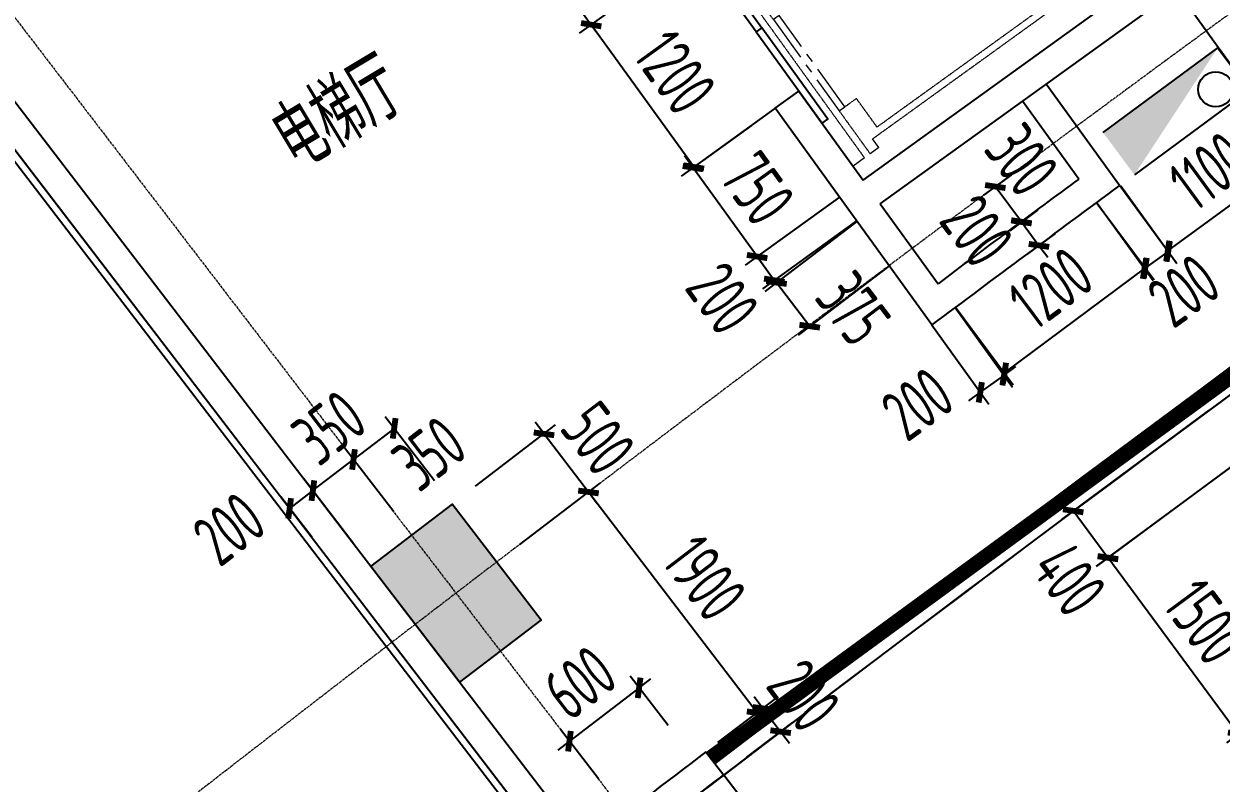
# Model space of a CAD drawing. Header units: millimetres. Extents: x 0 to 12095980, y -6694179 to 0.
# Drawn here: x 11588099 to 11596285, y -6450507 to -6445314 of the extents above; entities that cross this region are included whole.
import ezdxf

# ---------------------------------------------------------------- set-up
doc = ezdxf.new("R2010")
doc.units = ezdxf.units.MM
doc.header["$LTSCALE"] = 10
for name, pattern in [('A1-RG-AXIS$0$CENTER', [50.8, 31.75, -6.35, 6.35, -6.35]), ('A1-RI-F2$0$CENTER', [50.8, 31.75, -6.35, 6.35, -6.35]), ('A1-RI-F2$0$DASHDOT', [1, 0.5, -0.25, 0, -0.25]), ('A1-RI-F2$0$HIDDEN2', [0.1875, 0.125, -0.0625])]:
    doc.linetypes.add(name, pattern=pattern)
for name, color, linetype in [('A1-RD-2F$0$A-GLAZ', 140, 'Continuous'), ('A1-RD-2F$0$A-louban', 5, 'Continuous'), ('A1-RG-AXIS$0$A-COLU-HATH', 8, 'Continuous'), ('A1-RG-AXIS$0$A-COLUMN', 7, 'Continuous'), ('A1-RI-F2$0$0M-防火分区、防烟分区', 30, 'A1-RI-F2$0$DASHDOT'), ('A1-RI-F2$0$0P-FE-FH-P', 41, 'A1-RI-F2$0$YJdef_FE-FH_LINE_F'), ('A1-RI-F2$0$0P-FE-HY(消火栓)', 21, 'Continuous'), ('A1-RI-F2$0$A-DIMS-1：100', 1, 'Continuous'), ('A1-RI-F2$0$A-DOOR', 32, 'Continuous'), ('A1-RI-F2$0$A-FUZHUXIAN', 55, 'A1-RI-F2$0$HIDDEN2'), ('A1-RI-F2$0$A-STRS-HRAL', 3, 'Continuous'), ('A1-RI-F2$0$A-SYMB-NAME', 4, 'Continuous'), ('A1-RI-F2$0$A-TEXT1', 4, 'Continuous'), ('A1-RI-F2$0$A-WALL', 7, 'Continuous'), ('A1-RI-F2$0$外保温', 41, 'Continuous')]:
    doc.layers.add(name, color=color, linetype=linetype)
doc.layers.add('A1-RG-AXIS$0$A-GRID', color=1, linetype='A1-RG-AXIS$0$CENTER', lineweight=9)
doc.layers.add('A1-RI-F2$0$A-EVTR', color=3, linetype='A1-RI-F2$0$CENTER', lineweight=9)
doc.styles.add('A1-RI-F2$0$ECADI', font='gbeitc.shx', dxfattribs={"width": 0.7, "bigfont": 'gbcbig.shx'})
doc.styles.add('A1-RI-F2$0$hz1', font='hzs.shx', dxfattribs={"width": 0.75, "bigfont": 'hztxt.shx'})
doc.styles.add('A1-RI-F2$0$XD2008', font='xd-hzs.shx', dxfattribs={"width": 0.7, "bigfont": 'xd-hztxt.shx'})
doc.linetypes.add('A1-RI-F2$0$YJdef_FE-FH_LINE_F', pattern='A,4,-0.2,["F",A1-RI-F2$0$hz1,S=0.2,R=0,X=-0.1,Y=-0.1],-0.1', length=4.3)
doc.dimstyles.new('A1-RI-F2$0$XD100$0', dxfattribs={"dimscale": 100, "dimtxt": 3.5, "dimasz": 2, "dimexe": 1, "dimexo": 2, "dimgap": 1, "dimtad": 1, "dimdec": 0, "dimdsep": 46, "dimtxsty": 'A1-RI-F2$0$XD2008', "dimblk1": 'A1-RI-F2$0$_ArchTick', "dimblk2": 'A1-RI-F2$0$_ArchTick', "dimsah": 1, "dimcen": 2.5, "dimclrd": 1, "dimclre": 1, "dimclrt": 4, "dimaunit": 1, "dimadec": 0, "dimazin": 0, "dimtfac": 1, "dimtdec": 0, "dimtix": 1, "dimtmove": 2, "dimatfit": 3, "dimfxl": 1, "dimtolj": 1, "dimtzin": 0, "dimarcsym": 0})

# ---------------------------------------------------------------- blocks, each defined once
blk = doc.blocks.new('A1-RI-F2$0$A1RUODIANJIAN')
at = {"layer": 'A1-RI-F2$0$A-SYMB-NAME', "linetype": 'ByBlock', "style": 'A1-RI-F2$0$XD2008', "width": 0.7}
blk.add_attdef('A1RUODIANJIAN', (11587156, -6438427), '', height=350, dxfattribs=at)
blk = doc.blocks.new('A1-RI-F2$0$A$C388916B7')
at = {"layer": 'A1-RI-F2$0$A-DOOR'}
for points in [[(726.3, 3150.3), (688.1, 3121), (219.6, 3732.5), (257.8, 3761.8)], [(726.3, 3150.3), (688.1, 3121), (1156.6, 2509.5), (1194.8, 2538.8)]]:
    blk.add_lwpolyline(points, close=True, dxfattribs=at)
at = {"layer": 'A1-RI-F2$0$A-EVTR', "ltscale": 0.01}
for p, q in [((215.9, 4093.6), (1610.9, 5162.3)), ((1610.9, 5162.3), (2899.3, 3480.7)), ((334.3, 3820.4), (114.7, 4107)), ((76.4, 4077.7), (1452.6, 2281.4)), ((448.9, 3908.2), (334.3, 3820.4)), ((2899.3, 3480.7), (1504.3, 2411.9)), ((1385.9, 2685.2), (1271.3, 2597.3)), ((1490.9, 2310.7), (1271.3, 2597.3))]:
    blk.add_line(p, q, dxfattribs=at)
at = {"layer": 'A1-RI-F2$0$A-EVTR'}
for p, q in [((114.7, 4107), (172, 4150.9)), ((215.9, 4093.6), (172, 4150.9)), ((0, 4019.2), (76.4, 4077.7)), ((1548.2, 2354.6), (1504.3, 2411.9)), ((1548.2, 2354.6), (1490.9, 2310.7)), ((1452.6, 2281.4), (1376.2, 2222.9))]:
    blk.add_line(p, q, dxfattribs=at)
at = {"layer": 'A1-RI-F2$0$A-EVTR', "ltscale": 0.01}
blk.add_lwpolyline([(448.9, 3908.2), (302.5, 4099.3), (1602, 5094.8), (2831.8, 3489.6), (1532.3, 2494.1), (1385.9, 2685.2)], dxfattribs=at)
for points in [[(1920.4, 5035.5), (1891.1, 5073.7), (1967.5, 5132.3), (1996.8, 5094.1), (2035, 5123.4), (2972, 3900.3), (2933.8, 3871.1), (2963.1, 3832.8), (2886.6, 3774.3), (2857.4, 3812.5), (2819.1, 3783.2), (1882.2, 5006.2)], [(841, 3238.1), (802.8, 3208.8), (334.3, 3820.4), (372.5, 3849.6)]]:
    blk.add_lwpolyline(points, close=True, dxfattribs=at)
at = {"layer": 'A1-RI-F2$0$A-EVTR'}
blk.add_lwpolyline([(841, 3238.1), (802.8, 3208.8), (1271.3, 2597.3), (1309.5, 2626.6)], close=True, dxfattribs=at)
blk = doc.blocks.new('A1-RI-F2$0$_ArchTick')
at = {"color": 0, "linetype": 'ByBlock', "const_width": 0.4}
blk.add_lwpolyline([(-0.5, -0.5), (0.5, 0.5)], dxfattribs=at)
blk = doc.blocks.new('*D45')
at = {"layer": 'A1-RI-F2$0$A-DIMS-1：100', "color": 1, "linetype": 'ByBlock', "lineweight": -2, "transparency": 16777216}
for p, q in [((11593795.3, -6446665.1), (11593165.5, -6447143.5)), ((11594022.1, -6446963.7), (11593392.3, -6447442.1)), ((11593245.1, -6447083), (11593471.9, -6447381.6))]:
    blk.add_line(p, q, dxfattribs=at)
at = {"layer": 'A1-RI-F2$0$A-DIMS-1：100', "color": 1, "linetype": 'ByBlock', "lineweight": -2, "transparency": 16777216, "xscale": 100, "yscale": 100, "zscale": 100}
for p, rotation in [((11593245.1, -6447083), 127.2183748906206), ((11593471.9, -6447381.6), 307.2183748906206)]:
    blk.add_blockref('A1-RI-F2$0$_ArchTick', p, dxfattribs=dict(at, rotation=rotation))
at = {"layer": 'A1-RI-F2$0$A-DIMS-1：100', "color": 4, "linetype": 'ByBlock', "transparency": 16777216, "insert": (11593769.7, -6447260), "char_height": 350, "attachment_point": 5, "rotation": 307.21837, "style": 'A1-RI-F2$0$XD2008'}
blk.add_mtext('\\A1;375', dxfattribs=at)
blk = doc.blocks.new('*D124')
at = {"layer": 'A1-RI-F2$0$A-DIMS-1：100', "color": 1, "linetype": 'ByBlock', "lineweight": -2, "transparency": 16777216}
for p, q in [((11592095.6, -6444309.4), (11591458, -6444769.4)), ((11591539.1, -6444710.9), (11591480.6, -6444629.8)), ((11591539.1, -6444710.9), (11591977.9, -6445319.1)), ((11592534.4, -6444917.6), (11591896.8, -6445377.6)), ((11591977.9, -6445319.1), (11592036.4, -6445400.2))]:
    blk.add_line(p, q, dxfattribs=at)
at = {"layer": 'A1-RI-F2$0$A-DIMS-1：100', "color": 1, "linetype": 'ByBlock', "lineweight": -2, "transparency": 16777216, "xscale": 100, "yscale": 100, "zscale": 100}
for p, rotation in [((11591539.1, -6444710.9), 305.811234337413), ((11591977.9, -6445319.1), 125.811234337413)]:
    blk.add_blockref('A1-RI-F2$0$_ArchTick', p, dxfattribs=dict(at, rotation=rotation))
at = {"layer": 'A1-RI-F2$0$A-DIMS-1：100', "color": 4, "linetype": 'ByBlock', "transparency": 16777216, "insert": (11591981.5, -6444854.1), "char_height": 350, "attachment_point": 5, "rotation": 305.81123, "style": 'A1-RI-F2$0$XD2008'}
blk.add_mtext('\\A1;750', dxfattribs=at)
blk = doc.blocks.new('*D125')
at = {"layer": 'A1-RI-F2$0$A-DIMS-1：100', "color": 1, "linetype": 'ByBlock', "lineweight": -2, "transparency": 16777216}
for p, q in [((11593236.6, -6445890.7), (11592592.6, -6446355.3)), ((11592673.7, -6446296.8), (11592615.2, -6446215.7)), ((11593112.5, -6446905), (11592673.7, -6446296.8)), ((11593675.4, -6446498.9), (11593031.5, -6446963.5)), ((11593112.5, -6446905), (11593171.1, -6446986.1))]:
    blk.add_line(p, q, dxfattribs=at)
at = {"layer": 'A1-RI-F2$0$A-DIMS-1：100', "color": 1, "linetype": 'ByBlock', "lineweight": -2, "transparency": 16777216, "xscale": 100, "yscale": 100, "zscale": 100}
for p, rotation in [((11592673.7, -6446296.8), 305.8110337486243), ((11593112.5, -6446905), 125.8110337486242)]:
    blk.add_blockref('A1-RI-F2$0$_ArchTick', p, dxfattribs=dict(at, rotation=rotation))
at = {"layer": 'A1-RI-F2$0$A-DIMS-1：100', "color": 4, "linetype": 'ByBlock', "transparency": 16777216, "insert": (11593116.1, -6446440), "char_height": 350, "attachment_point": 5, "rotation": 305.81103, "style": 'A1-RI-F2$0$XD2008'}
blk.add_mtext('\\A1;750', dxfattribs=at)
blk = doc.blocks.new('*D126')
at = {"layer": 'A1-RI-F2$0$A-DIMS-1：100', "color": 1, "linetype": 'ByBlock', "lineweight": -2, "transparency": 16777216}
for p, q in [((11592372.2, -6445034.6), (11591896.8, -6445377.6)), ((11592680, -6446292.3), (11591977.9, -6445319.1)), ((11593074.4, -6446007.7), (11592598.9, -6446350.8))]:
    blk.add_line(p, q, dxfattribs=at)
at = {"layer": 'A1-RI-F2$0$A-DIMS-1：100', "color": 1, "linetype": 'ByBlock', "lineweight": -2, "transparency": 16777216, "xscale": 100, "yscale": 100, "zscale": 100}
for p, rotation in [((11591977.9, -6445319.1), 125.8112343374936), ((11592680, -6446292.3), 305.8112343374936)]:
    blk.add_blockref('A1-RI-F2$0$_ArchTick', p, dxfattribs=dict(at, rotation=rotation))
at = {"layer": 'A1-RI-F2$0$A-DIMS-1：100', "color": 4, "linetype": 'ByBlock', "transparency": 16777216, "insert": (11592552, -6445644.8), "char_height": 350, "attachment_point": 5, "rotation": 305.81123, "style": 'A1-RI-F2$0$XD2008'}
blk.add_mtext('\\A1;1200', dxfattribs=at)
blk = doc.blocks.new('*D128')
at = {"layer": 'A1-RI-F2$0$A-DIMS-1：100', "color": 1, "linetype": 'ByBlock', "lineweight": -2, "transparency": 16777216}
for p, q in [((11593675.4, -6446498.9), (11593031.5, -6446963.6)), ((11593792.4, -6446661.1), (11593148.5, -6447125.8)), ((11593112.6, -6446905), (11593229.6, -6447067.2))]:
    blk.add_line(p, q, dxfattribs=at)
at = {"layer": 'A1-RI-F2$0$A-DIMS-1：100', "color": 1, "linetype": 'ByBlock', "lineweight": -2, "transparency": 16777216, "xscale": 100, "yscale": 100, "zscale": 100}
for p, rotation in [((11593112.6, -6446905), 125.8122115413275), ((11593229.6, -6447067.2), 305.8122115413275)]:
    blk.add_blockref('A1-RI-F2$0$_ArchTick', p, dxfattribs=dict(at, rotation=rotation))
at = {"layer": 'A1-RI-F2$0$A-DIMS-1：100', "color": 4, "linetype": 'ByBlock', "transparency": 16777216, "insert": (11592876, -6447191.7), "char_height": 350, "attachment_point": 5, "rotation": 305.81221, "style": 'A1-RI-F2$0$XD2008'}
blk.add_mtext('\\A1;200', dxfattribs=at)
blk = doc.blocks.new('*D136')
at = {"layer": 'A1-RI-F2$0$A-DIMS-1：100', "color": 1, "linetype": 'ByBlock', "lineweight": -2, "transparency": 16777216}
for p, q in [((11594466.5, -6447253.5), (11594859.2, -6447797.9)), ((11594304.3, -6447370.6), (11594697, -6447914.9)), ((11594800.7, -6447716.8), (11594881.8, -6447658.2)), ((11594800.7, -6447716.8), (11594638.5, -6447833.8)), ((11594638.5, -6447833.8), (11594557.4, -6447892.3))]:
    blk.add_line(p, q, dxfattribs=at)
at = {"layer": 'A1-RI-F2$0$A-DIMS-1：100', "color": 1, "linetype": 'ByBlock', "lineweight": -2, "transparency": 16777216, "xscale": 100, "yscale": 100, "zscale": 100}
for p, rotation in [((11594800.7, -6447716.8), 215.8112817053795), ((11594638.5, -6447833.8), 35.81128170537946)]:
    blk.add_blockref('A1-RI-F2$0$_ArchTick', p, dxfattribs=dict(at, rotation=rotation))
at = {"layer": 'A1-RI-F2$0$A-DIMS-1：100', "color": 4, "linetype": 'ByBlock', "transparency": 16777216, "insert": (11594209.2, -6447913), "char_height": 350, "attachment_point": 5, "rotation": 35.81128, "style": 'A1-RI-F2$0$XD2008'}
blk.add_mtext('\\A1;200', dxfattribs=at)
blk = doc.blocks.new('*D139')
at = {"layer": 'A1-RI-F2$0$A-DIMS-1：100', "color": 1, "linetype": 'ByBlock', "lineweight": -2, "transparency": 16777216}
for p, q in [((11592503.2, -6450113.3), (11592244.8, -6449776)), ((11592305.6, -6449855.4), (11592385, -6449794.6)), ((11592305.6, -6449855.4), (11591829.3, -6450220.3)), ((11592026.9, -6450478.2), (11591768.5, -6450140.9)), ((11591829.3, -6450220.3), (11591749.9, -6450281.1))]:
    blk.add_line(p, q, dxfattribs=at)
at = {"layer": 'A1-RI-F2$0$A-DIMS-1：100', "color": 1, "linetype": 'ByBlock', "lineweight": -2, "transparency": 16777216, "xscale": 100, "yscale": 100, "zscale": 100}
for p, rotation in [((11592305.6, -6449855.4), 217.4566338652412), ((11591829.3, -6450220.3), 37.45663386524115)]:
    blk.add_blockref('A1-RI-F2$0$_ArchTick', p, dxfattribs=dict(at, rotation=rotation))
at = {"layer": 'A1-RI-F2$0$A-DIMS-1：100', "color": 4, "linetype": 'ByBlock', "transparency": 16777216, "insert": (11591900.2, -6449819.6), "char_height": 350, "attachment_point": 5, "rotation": 37.45663, "style": 'A1-RI-F2$0$XD2008'}
blk.add_mtext('\\A1;600', dxfattribs=at)
blk = doc.blocks.new('*D141')
at = {"layer": 'A1-RI-F2$0$A-DIMS-1：100', "color": 1, "linetype": 'ByBlock', "lineweight": -2, "transparency": 16777216}
for p, q in [((11596677.9, -6448102.2), (11595430, -6449023.5)), ((11596401.3, -6450170.9), (11595510.4, -6448964.1)), ((11597568.9, -6449308.9), (11596320.9, -6450230.3))]:
    blk.add_line(p, q, dxfattribs=at)
at = {"layer": 'A1-RI-F2$0$A-DIMS-1：100', "color": 1, "linetype": 'ByBlock', "lineweight": -2, "transparency": 16777216, "xscale": 100, "yscale": 100, "zscale": 100}
for p, rotation in [((11595510.4, -6448964.1), 126.4382477705476), ((11596401.3, -6450170.9), 306.4382477705477)]:
    blk.add_blockref('A1-RI-F2$0$_ArchTick', p, dxfattribs=dict(at, rotation=rotation))
at = {"layer": 'A1-RI-F2$0$A-DIMS-1：100', "color": 4, "linetype": 'ByBlock', "transparency": 16777216, "insert": (11596177.1, -6449404.1), "char_height": 350, "attachment_point": 5, "rotation": 306.43825, "style": 'A1-RI-F2$0$XD2008'}
blk.add_mtext('\\A1;1500', dxfattribs=at)
blk = doc.blocks.new('A1-RD-2F')
at = {"layer": 'A1-RD-2F$0$A-GLAZ', "ltscale": 0.25}
blk.add_line((11592884.1, -6450451), (11594708.7, -6452832.7), dxfattribs=at)
at = {"layer": 'A1-RD-2F$0$A-louban'}
blk.add_lwpolyline([(11596616.2, -6433796.1, 0.001021), (11595554.1, -6434542.2), (11595755.4, -6434828.5, 0.001252), (11594459.3, -6435747.8), (11594254.3, -6435464.1, 0.001021), (11593199.1, -6436219.8), (11593403, -6436504.3, 0.007998), (11585265.3, -6442556.8), (11591894.2, -6451209.4, -0.000877), (11592884.1, -6450451), (11594708.7, -6452832.7, 0.002207), (11592585.5, -6454466.4), (11599153.7, -6462913.2, -0.082408)], format="xyb", dxfattribs=at)
blk.add_lwpolyline([(11602211.1, -6450125.7, 0.001546), (11600705.4, -6451221.8), (11599169, -6449124.3, -0.008864), (11607955.7, -6442922.1), (11606439.4, -6440688.1, 0.013605), (11592884.1, -6450451), (11592884.1, -6450451), (11594708.7, -6452832.7, 0.002207), (11592585.5, -6454466.4), (11599153.7, -6462913.2, -0.008507), (11607125.8, -6456937.6)], format="xyb", close=True, dxfattribs=at)
blk = doc.blocks.new('*D312')
at = {"layer": 'A1-RI-F2$0$A-DIMS-1：100', "color": 1, "linetype": 'ByBlock', "lineweight": -2, "transparency": 16777216}
for p, q in [((11591691.9, -6448719.8), (11592038.9, -6448454.9)), ((11593112.1, -6450026), (11591959.4, -6448515.6)), ((11592844.6, -6450230.1), (11593191.6, -6449965.3))]:
    blk.add_line(p, q, dxfattribs=at)
at = {"layer": 'A1-RI-F2$0$A-DIMS-1：100', "color": 1, "linetype": 'ByBlock', "lineweight": -2, "transparency": 16777216, "xscale": 100, "yscale": 100, "zscale": 100}
for p, rotation in [((11591959.4, -6448515.6), 127.3504795802219), ((11593112.1, -6450026), 307.3504795802219)]:
    blk.add_blockref('A1-RI-F2$0$_ArchTick', p, dxfattribs=dict(at, rotation=rotation))
at = {"layer": 'A1-RI-F2$0$A-DIMS-1：100', "color": 4, "linetype": 'ByBlock', "transparency": 16777216, "insert": (11592754.4, -6449104), "char_height": 350, "attachment_point": 5, "rotation": 307.35048, "style": 'A1-RI-F2$0$XD2008'}
blk.add_mtext('\\A1;1900', dxfattribs=at)
blk = doc.blocks.new('*D339')
at = {"layer": 'A1-RI-F2$0$A-DIMS-1：100', "color": 1, "linetype": 'ByBlock', "lineweight": -2, "transparency": 16777216}
for p, q in [((11592921.8, -6450171.4), (11593231.6, -6449935.2)), ((11593152, -6449995.8), (11593091.4, -6449916.3)), ((11593152, -6449995.8), (11593273.3, -6450154.9)), ((11593043.1, -6450330.4), (11593352.8, -6450094.2)), ((11593273.3, -6450154.9), (11593333.9, -6450234.4))]:
    blk.add_line(p, q, dxfattribs=at)
at = {"layer": 'A1-RI-F2$0$A-DIMS-1：100', "color": 1, "linetype": 'ByBlock', "lineweight": -2, "transparency": 16777216, "xscale": 100, "yscale": 100, "zscale": 100}
for p, rotation in [((11593152, -6449995.8), 307.3264333823578), ((11593273.3, -6450154.9), 127.3264333823578)]:
    blk.add_blockref('A1-RI-F2$0$_ArchTick', p, dxfattribs=dict(at, rotation=rotation))
at = {"layer": 'A1-RI-F2$0$A-DIMS-1：100', "color": 4, "linetype": 'ByBlock', "transparency": 16777216, "insert": (11593431.3, -6449908.6), "char_height": 350, "attachment_point": 5, "rotation": 307.32643, "style": 'A1-RI-F2$0$XD2008'}
blk.add_mtext('\\A1;200', dxfattribs=at)
blk = doc.blocks.new('*D342')
at = {"layer": 'A1-RI-F2$0$A-DIMS-1：100', "color": 1, "linetype": 'ByBlock', "lineweight": -2, "transparency": 16777216}
for p, q in [((11596199.7, -6447958.6), (11595193.2, -6448703.8)), ((11596437.8, -6448280.1), (11595431.2, -6449025.2)), ((11595511.6, -6448965.7), (11595273.6, -6448644.3))]:
    blk.add_line(p, q, dxfattribs=at)
at = {"layer": 'A1-RI-F2$0$A-DIMS-1：100', "color": 1, "linetype": 'ByBlock', "lineweight": -2, "transparency": 16777216, "xscale": 100, "yscale": 100, "zscale": 100}
for p, rotation in [((11595273.6, -6448644.3), 126.5135477294128), ((11595511.6, -6448965.7), 306.5135477294128)]:
    blk.add_blockref('A1-RI-F2$0$_ArchTick', p, dxfattribs=dict(at, rotation=rotation))
at = {"layer": 'A1-RI-F2$0$A-DIMS-1：100', "color": 4, "linetype": 'ByBlock', "transparency": 16777216, "insert": (11595246.1, -6449113.1), "char_height": 350, "attachment_point": 5, "rotation": 306.51355, "style": 'A1-RI-F2$0$XD2008'}
blk.add_mtext('\\A1;400', dxfattribs=at)
blk = doc.blocks.new('*D343')
at = {"layer": 'A1-RI-F2$0$A-DIMS-1：100', "color": 1, "linetype": 'ByBlock', "lineweight": -2, "transparency": 16777216}
for p, q in [((11591186.2, -6448476.4), (11591734.8, -6448057.1)), ((11591655.4, -6448117.8), (11591594.7, -6448038.4)), ((11591655.4, -6448117.8), (11591959.1, -6448515.2)), ((11591489.9, -6448873.9), (11592038.6, -6448454.5)), ((11591959.1, -6448515.2), (11592019.9, -6448594.7))]:
    blk.add_line(p, q, dxfattribs=at)
at = {"layer": 'A1-RI-F2$0$A-DIMS-1：100', "color": 1, "linetype": 'ByBlock', "lineweight": -2, "transparency": 16777216, "xscale": 100, "yscale": 100, "zscale": 100}
for p, rotation in [((11591655.4, -6448117.8), 307.3917567487749), ((11591959.1, -6448515.2), 127.3917567487749)]:
    blk.add_blockref('A1-RI-F2$0$_ArchTick', p, dxfattribs=dict(at, rotation=rotation))
at = {"layer": 'A1-RI-F2$0$A-DIMS-1：100', "color": 4, "linetype": 'ByBlock', "transparency": 16777216, "insert": (11592025.8, -6448149.5), "char_height": 350, "attachment_point": 5, "rotation": 307.39176, "style": 'A1-RI-F2$0$XD2008'}
blk.add_mtext('\\A1;500', dxfattribs=at)
blk = doc.blocks.new('*D344')
at = {"layer": 'A1-RI-F2$0$A-DIMS-1：100', "color": 1, "linetype": 'ByBlock', "lineweight": -2, "transparency": 16777216}
for p, q in [((11590905.6, -6448439.1), (11590569.8, -6448000.8)), ((11590630.7, -6448080.2), (11590352.8, -6448293.1)), ((11590627.8, -6448652), (11590292, -6448213.7))]:
    blk.add_line(p, q, dxfattribs=at)
at = {"layer": 'A1-RI-F2$0$A-DIMS-1：100', "color": 1, "linetype": 'ByBlock', "lineweight": -2, "transparency": 16777216, "xscale": 100, "yscale": 100, "zscale": 100}
for p, rotation in [((11590630.7, -6448080.2), 37.45663385732652), ((11590352.8, -6448293.1), 217.4566338573265)]:
    blk.add_blockref('A1-RI-F2$0$_ArchTick', p, dxfattribs=dict(at, rotation=rotation))
at = {"layer": 'A1-RI-F2$0$A-DIMS-1：100', "color": 4, "linetype": 'ByBlock', "transparency": 16777216, "insert": (11590870.4, -6448252.3), "char_height": 350, "attachment_point": 5, "rotation": 37.45663, "style": 'A1-RI-F2$0$XD2008'}
blk.add_mtext('\\A1;350', dxfattribs=at)
blk = doc.blocks.new('*D345')
at = {"layer": 'A1-RI-F2$0$A-DIMS-1：100', "color": 1, "linetype": 'ByBlock', "lineweight": -2, "transparency": 16777216}
for p, q in [((11590627.8, -6448652), (11590292, -6448213.7)), ((11590075, -6448505.9), (11590352.8, -6448293.1)), ((11590350, -6448864.9), (11590014.2, -6448426.6))]:
    blk.add_line(p, q, dxfattribs=at)
at = {"layer": 'A1-RI-F2$0$A-DIMS-1：100', "color": 1, "linetype": 'ByBlock', "lineweight": -2, "transparency": 16777216, "xscale": 100, "yscale": 100, "zscale": 100}
for p, rotation in [((11590352.8, -6448293.1), 37.45663385723081), ((11590075, -6448505.9), 217.4566338572308)]:
    blk.add_blockref('A1-RI-F2$0$_ArchTick', p, dxfattribs=dict(at, rotation=rotation))
at = {"layer": 'A1-RI-F2$0$A-DIMS-1：100', "color": 4, "linetype": 'ByBlock', "transparency": 16777216, "insert": (11590185.6, -6448074.8), "char_height": 350, "attachment_point": 5, "rotation": 37.45663, "style": 'A1-RI-F2$0$XD2008'}
blk.add_mtext('\\A1;350', dxfattribs=at)
blk = doc.blocks.new('A1-RI-F2$0$112')
at = {"layer": 'A1-RI-F2$0$0P-FE-HY(消火栓)'}
for p, q in [((-1145150.6, 724087.8), (-1144188.2, 723931.7)), ((-1144188.2, 723931.7), (-1144245.9, 723576.3)), ((-1144245.9, 723576.3), (-1145208.3, 723732.5))]:
    blk.add_line(p, q, dxfattribs=at)
blk.add_circle((-1144401.2, 723742.7), 120, dxfattribs=at)
blk.add_solid([(-1144188.2, 723931.7), (-1145150.6, 724087.8), (-1145208.3, 723732.5)], dxfattribs=at)
blk = doc.blocks.new('*D521')
at = {"layer": 'A1-RI-F2$0$A-DIMS-1：100', "color": 1, "linetype": 'ByBlock', "lineweight": -2, "transparency": 16777216}
for p, q in [((11595431, -6446534.1), (11595826.2, -6447063.9)), ((11594804.5, -6447701.3), (11595766.4, -6446983.7)), ((11594469.1, -6447251.7), (11594864.2, -6447781.5))]:
    blk.add_line(p, q, dxfattribs=at)
at = {"layer": 'A1-RI-F2$0$A-DIMS-1：100', "color": 1, "linetype": 'ByBlock', "lineweight": -2, "transparency": 16777216, "xscale": 100, "yscale": 100, "zscale": 100}
for p, rotation in [((11595766.4, -6446983.7), 36.72056705203898), ((11594804.5, -6447701.3), 216.720567052039)]:
    blk.add_blockref('A1-RI-F2$0$_ArchTick', p, dxfattribs=dict(at, rotation=rotation))
at = {"layer": 'A1-RI-F2$0$A-DIMS-1：100', "color": 4, "linetype": 'ByBlock', "transparency": 16777216, "insert": (11595121, -6447122.1), "char_height": 350, "attachment_point": 5, "rotation": 36.72057, "style": 'A1-RI-F2$0$XD2008'}
blk.add_mtext('\\A1;1200', dxfattribs=at)
blk = doc.blocks.new('*D522')
at = {"layer": 'A1-RI-F2$0$A-DIMS-1：100', "color": 1, "linetype": 'ByBlock', "lineweight": -2, "transparency": 16777216}
for p, q in [((11596479.4, -6445768.3), (11596866.9, -6446297.6)), ((11595920.3, -6446866.8), (11596807.9, -6446216.9)), ((11595591.8, -6446418.1), (11595979.4, -6446947.5))]:
    blk.add_line(p, q, dxfattribs=at)
at = {"layer": 'A1-RI-F2$0$A-DIMS-1：100', "color": 1, "linetype": 'ByBlock', "lineweight": -2, "transparency": 16777216, "xscale": 100, "yscale": 100, "zscale": 100}
for p, rotation in [((11596807.9, -6446216.9), 36.21066590263182), ((11595920.3, -6446866.8), 216.2106659026318)]:
    blk.add_blockref('A1-RI-F2$0$_ArchTick', p, dxfattribs=dict(at, rotation=rotation))
at = {"layer": 'A1-RI-F2$0$A-DIMS-1：100', "color": 4, "linetype": 'ByBlock', "transparency": 16777216, "insert": (11596201.6, -6446320), "char_height": 350, "attachment_point": 5, "rotation": 36.21067, "style": 'A1-RI-F2$0$XD2008'}
blk.add_mtext('\\A1;1100', dxfattribs=at)
blk = doc.blocks.new('*D523')
at = {"layer": 'A1-RI-F2$0$A-DIMS-1：100', "color": 1, "linetype": 'ByBlock', "lineweight": -2, "transparency": 16777216}
for p, q in [((11595030.1, -6446586.8), (11594840.1, -6446728.3)), ((11594920.3, -6446668.6), (11594860.6, -6446588.4)), ((11594920.3, -6446668.6), (11595039.6, -6446828.9)), ((11595149.4, -6446747.1), (11594959.4, -6446888.6)), ((11595039.6, -6446828.9), (11595099.3, -6446909.1))]:
    blk.add_line(p, q, dxfattribs=at)
at = {"layer": 'A1-RI-F2$0$A-DIMS-1：100', "color": 1, "linetype": 'ByBlock', "lineweight": -2, "transparency": 16777216, "xscale": 100, "yscale": 100, "zscale": 100}
for p, rotation in [((11594920.3, -6446668.6), 306.6559937770866), ((11595039.6, -6446828.9), 126.6559937770866)]:
    blk.add_blockref('A1-RI-F2$0$_ArchTick', p, dxfattribs=dict(at, rotation=rotation))
at = {"layer": 'A1-RI-F2$0$A-DIMS-1：100', "color": 4, "linetype": 'ByBlock', "transparency": 16777216, "insert": (11594614.8, -6446729.4), "char_height": 350, "attachment_point": 5, "rotation": 306.65599, "style": 'A1-RI-F2$0$XD2008'}
blk.add_mtext('\\A1;200', dxfattribs=at)
blk = doc.blocks.new('A1-RG-AXIS$0$colu')
at = {"layer": 'A1-RG-AXIS$0$A-COLU-HATH', "linetype": 'ByBlock'}
h = blk.add_hatch(color=256, dxfattribs=at)
h.paths.add_polyline_path([(11591264.2, -6433838.8), (11591158.5, -6433556.8), (11590222.1, -6433907.7), (11590399.9, -6434382.1)])
h.paths.add_polyline_path([(11582705.6, -6437301.3), (11582516, -6436795.2), (11581579.6, -6437146.1), (11581701, -6437474.4)])
h.paths.add_polyline_path([(11590471.6, -6449023.6), (11591079.8, -6449817.4), (11591635.4, -6449391.7), (11591027.3, -6448597.9)])
h.paths.add_polyline_path([(11597647.1, -6443800.1), (11598173.7, -6444529.9), (11598741.4, -6444120.4), (11598214.8, -6443390.5)])
h.paths.add_polyline_path([(11585545.5, -6442593.7), (11586153.7, -6443387.5), (11586709.3, -6442961.8), (11586101.2, -6442168)])
h.paths.add_polyline_path([(11592849.2, -6437150.3), (11593375.8, -6437880.2), (11593943.4, -6437470.6), (11593416.8, -6436740.7)])
h.paths.add_polyline_path([(11606394.6, -6455923.8), (11606921.2, -6456653.6), (11607488.9, -6456244), (11606962.3, -6455514.2)])
h.paths.add_polyline_path([(11601625.9, -6449314.5), (11602152.5, -6450044.4), (11602720.2, -6449634.8), (11602193.6, -6448905)])
edge = h.paths.add_edge_path()
edge.add_arc((11595249.5, -6454684.4), 425, 0, 360)
edge = h.paths.add_edge_path()
edge.add_arc((11600175.9, -6461114.9), 425, 0, 360)
h.paths.add_polyline_path([(11613306.9, -6451073.5), (11613812.4, -6451818.2), (11614391.5, -6451425.1), (11613886.1, -6450680.4)])
h.paths.add_polyline_path([(11620355.7, -6446423.7), (11620839.5, -6447182.6), (11621429.7, -6446806.3), (11620945.9, -6446047.4)])
h.paths.add_polyline_path([(11615974.2, -6439551.7), (11616458.1, -6440310.5), (11617048.3, -6439934.2), (11616564.5, -6439175.3)])
h.paths.add_polyline_path([(11608730, -6444330.1), (11609235.4, -6445074.8), (11609814.6, -6444681.6), (11609309.2, -6443937)])
h.paths.add_polyline_path([(11600306.1, -6431918.8), (11600811.6, -6432663.5), (11601390.7, -6432270.4), (11600885.3, -6431525.7)])
h.paths.add_polyline_path([(11607910.2, -6426903.7), (11608394.1, -6427662.5), (11608984.3, -6427286.2), (11608500.5, -6426527.3)])
h.paths.add_polyline_path([(11630302.3, -6423284.6), (11630692.9, -6423982.7), (11631129.2, -6423738.6), (11630738.6, -6423040.4)])
h.paths.add_polyline_path([(11626248.1, -6416039.2), (11626638.7, -6416737.4), (11627075.1, -6416493.2), (11626684.4, -6415795.1)])
h.paths.add_polyline_path([(11627535, -6441978.3), (11627996.9, -6442750.7), (11628597.7, -6442391.5), (11628135.8, -6441619.1)])
h.paths.add_polyline_path([(11634839, -6437740.8), (11635278.5, -6438526.2), (11635889.4, -6438184.4), (11635449.9, -6437399)])
h.paths.add_polyline_path([(11615655.2, -6422108.9), (11616117.1, -6422881.3), (11616717.9, -6422522.1), (11616256, -6421749.7)])
h.paths.add_polyline_path([(11619863.2, -6429146.9), (11620325, -6429919.3), (11620925.8, -6429560.1), (11620464, -6428787.6)])
h.paths.add_polyline_path([(11630859.3, -6430628.5), (11631298.8, -6431413.9), (11631909.7, -6431072.1), (11631470.2, -6430286.7)])
h.paths.add_polyline_path([(11627538.8, -6424694.4), (11627978.3, -6425479.8), (11628589.1, -6425138), (11628149.7, -6424352.6)])
h.paths.add_polyline_path([(11623352.7, -6434983.2), (11623814.5, -6435755.7), (11624415.3, -6435396.5), (11623953.5, -6434624)])
h.paths.add_polyline_path([(11623534.7, -6417538.5), (11623974.1, -6418323.9), (11624585, -6417982.1), (11624145.5, -6417196.7)])
h.paths.add_polyline_path([(11635339.1, -6420464.1), (11635755.9, -6421261.8), (11636376.3, -6420937.7), (11635959.6, -6420140)])
h.paths.add_polyline_path([(11645506.5, -6407137.9), (11645842, -6407864.2), (11645388.1, -6408073.9), (11645052.6, -6407347.6)])
h.paths.add_polyline_path([(11648218.5, -6414201.1), (11648554, -6414927.4), (11649007.9, -6414717.7), (11648672.4, -6413991.5)])
h.paths.add_polyline_path([(11649797, -6429903.6), (11650190.6, -6430712.9), (11650820.1, -6430406.7), (11650426.4, -6429597.4)])
h.paths.add_polyline_path([(11632162.7, -6412872.3), (11631542.2, -6413196.4), (11632283.1, -6414614.6), (11632903.5, -6414290.4)])
h.paths.add_polyline_path([(11648552.6, -6404922.5), (11647914.6, -6405210.5), (11648572.8, -6406668.9), (11649210.9, -6406380.9)])
h.paths.add_polyline_path([(11638487.9, -6426491.2), (11638904.6, -6427288.9), (11639525, -6426964.7), (11639108.3, -6426167.1)])
h.paths.add_polyline_path([(11646232.1, -6422574.6), (11646625.7, -6423383.9), (11647255.2, -6423077.7), (11646861.6, -6422268.4)])
h.paths.add_polyline_path([(11643257.7, -6416459.6), (11643651.4, -6417268.9), (11644280.8, -6416962.8), (11643887.2, -6416153.4)])
edge = h.paths.add_edge_path()
edge.add_arc((11640554, -6410100.5), 425, 0, 360)
h.paths.add_polyline_path([(11642261.7, -6433714.8), (11642678.5, -6434512.5), (11643298.9, -6434188.4), (11642882.2, -6433390.7)])
h.paths.add_polyline_path([(11657438.5, -6426310.3), (11657808.8, -6427130.6), (11658446.8, -6426842.6), (11658076.5, -6426022.3)])
h.paths.add_polyline_path([(11654085.6, -6418882), (11654455.8, -6419702.3), (11655093.8, -6419414.3), (11654723.6, -6418594)])
h.paths.add_polyline_path([(11659423.4, -6409140.7), (11659769.9, -6409971.3), (11660416, -6409701.8), (11660069.4, -6408871.2)])
h.paths.add_polyline_path([(11651288, -6412684.1), (11651658.2, -6413504.4), (11652296.3, -6413216.4), (11651926, -6412396.1)])
h.paths.add_polyline_path([(11672567.5, -6404094.9), (11672841.4, -6404846.5), (11673311.2, -6404675.2), (11673037.2, -6403923.6)])
h.paths.add_polyline_path([(11669749.3, -6396288.4), (11670092.2, -6397229.1), (11670561.8, -6397057.7), (11670219.1, -6396117.2)])
h.paths.add_polyline_path([(11678236.4, -6409177.5), (11678567.9, -6410121), (11679228.3, -6409889), (11678896.8, -6408945.5)])
h.paths.add_polyline_path([(11675949.4, -6402667.6), (11676280.8, -6403611.1), (11676941.3, -6403379), (11676609.8, -6402435.6)])
h.paths.add_polyline_path([(11662041.8, -6415416.4), (11662388.4, -6416247), (11663034.4, -6415977.4), (11662687.8, -6415146.8)])
h.paths.add_polyline_path([(11670094.3, -6412180.7), (11670416.9, -6413020.9), (11671070.4, -6412770), (11670747.8, -6411929.8)])
h.paths.add_polyline_path([(11656265.8, -6401573.1), (11656650.9, -6402495.9), (11657296.9, -6402226.4), (11656911.8, -6401303.5)])
h.paths.add_polyline_path([(11664718.2, -6398177.2), (11665076.6, -6399110.8), (11665730.1, -6398859.9), (11665371.7, -6397926.3)])
h.paths.add_polyline_path([(11667657.1, -6405832.5), (11667979.7, -6406672.7), (11668633.2, -6406421.8), (11668310.6, -6405581.6)])
h.paths.add_polyline_path([(11673264.6, -6395025.5), (11673596.1, -6395968.9), (11674256.5, -6395736.9), (11673925, -6394793.5)])
edge = h.paths.add_edge_path()
edge.add_arc((11681417.1, -6417175.4), 425, 0, 360)
h.paths.add_polyline_path([(11673015.3, -6419789.2), (11673337.9, -6420629.5), (11673991.4, -6420378.6), (11673668.8, -6419538.4)])
h.paths.add_polyline_path([(11665180.1, -6422937.9), (11665526.7, -6423768.5), (11666172.7, -6423499), (11665826.1, -6422668.4)])
at = {"layer": 'A1-RG-AXIS$0$A-COLUMN'}
blk.add_lwpolyline([(11590471.6, -6449023.6), (11591079.8, -6449817.4), (11591635.4, -6449391.7), (11591027.3, -6448597.9)], close=True, dxfattribs=at)
blk = doc.blocks.new('A1-RG-AXIS')
at = {"layer": 'A1-RG-AXIS$0$A-GRID', "linetype": 'A1-RG-AXIS$0$CENTER', "ltscale": 0.05}
blk.add_lwpolyline([(11682866.1, -6392336.6, 0.10373), (11569674.9, -6456283.6, 0.10373)], format="xyb", dxfattribs=at)
at = {"layer": 'A1-RG-AXIS$0$A-GRID', "ltscale": 0.05}
for points in [[(11690526.8, -6414141.5, 0.104527), (11584753.6, -6473784.9)], [(11691982.8, -6418505.6, 0.104638), (11587756.3, -6477270.1)]]:
    blk.add_lwpolyline(points, format="xyb", dxfattribs=at)
at = {"layer": 'A1-RG-AXIS$0$A-GRID', "linetype": 'A1-RG-AXIS$0$CENTER', "ltscale": 0.05}
blk.add_lwpolyline([(11580654, -6435633.4), (11605955.9, -6468659.3)], dxfattribs=at)
blk.add_arc((11778731.9, -6694178.6), 308600, 107.574373, 131.323037, dxfattribs=at)
at = {"layer": 'A1-RG-AXIS$0$A-GRID', "ltscale": 0.05}
blk.add_arc((11778731.9, -6694178.6), 301700, 107.53359, 131.336201, dxfattribs=at)
at = {"layer": 'A1-RG-AXIS$0$A-COLU-HATH', "linetype": 'ByBlock'}
blk.add_blockref('A1-RG-AXIS$0$colu', (0, 0), dxfattribs=at)
blk = doc.blocks.new('*D534')
at = {"layer": 'A1-RI-F2$0$A-DIMS-1：100', "color": 1, "linetype": 'ByBlock', "lineweight": -2, "transparency": 16777216}
for p, q in [((11595599.8, -6446422.3), (11595981.8, -6446951.8)), ((11595437.6, -6446539.3), (11595819.6, -6447068.8)), ((11595923.3, -6446870.7), (11595761.1, -6446987.7))]:
    blk.add_line(p, q, dxfattribs=at)
at = {"layer": 'A1-RI-F2$0$A-DIMS-1：100', "color": 1, "linetype": 'ByBlock', "lineweight": -2, "transparency": 16777216, "xscale": 100, "yscale": 100, "zscale": 100}
for p, rotation in [((11595923.3, -6446870.7), 35.81121544513988), ((11595761.1, -6446987.7), 215.8112154451398)]:
    blk.add_blockref('A1-RI-F2$0$_ArchTick', p, dxfattribs=dict(at, rotation=rotation))
at = {"layer": 'A1-RI-F2$0$A-DIMS-1：100', "color": 4, "linetype": 'ByBlock', "transparency": 16777216, "insert": (11596030, -6447137.8), "char_height": 350, "attachment_point": 5, "rotation": 35.81122, "style": 'A1-RI-F2$0$XD2008'}
blk.add_mtext('\\A1;200', dxfattribs=at)
blk = doc.blocks.new('*D550')
at = {"layer": 'A1-RI-F2$0$A-DIMS-1：100', "color": 1, "linetype": 'ByBlock', "lineweight": -2, "transparency": 16777216}
for p, q in [((11594850.9, -6446345), (11594660.7, -6446485.8)), ((11594919.3, -6446667), (11594741.1, -6446426.3)), ((11595029.1, -6446585.8), (11594838.9, -6446726.5))]:
    blk.add_line(p, q, dxfattribs=at)
at = {"layer": 'A1-RI-F2$0$A-DIMS-1：100', "color": 1, "linetype": 'ByBlock', "lineweight": -2, "transparency": 16777216, "xscale": 100, "yscale": 100, "zscale": 100}
for p, rotation in [((11594741.1, -6446426.3), 126.5122440655204), ((11594919.3, -6446667), 306.5122440655203)]:
    blk.add_blockref('A1-RI-F2$0$_ArchTick', p, dxfattribs=dict(at, rotation=rotation))
at = {"layer": 'A1-RI-F2$0$A-DIMS-1：100', "color": 4, "linetype": 'ByBlock', "transparency": 16777216, "insert": (11594922, -6446243.8), "char_height": 350, "attachment_point": 5, "rotation": 306.51224, "style": 'A1-RI-F2$0$XD2008'}
blk.add_mtext('\\A1;300', dxfattribs=at)
blk = doc.blocks.new('*D570')
at = {"layer": 'A1-RI-F2$0$A-DIMS-1：100', "color": 1, "linetype": 'ByBlock', "lineweight": -2, "transparency": 16777216}
for p, q in [((11590228.3, -6448706.1), (11590014.2, -6448426.6)), ((11590069.6, -6448827.7), (11589855.4, -6448548.2)), ((11590075, -6448505.9), (11589916.2, -6448627.6))]:
    blk.add_line(p, q, dxfattribs=at)
at = {"layer": 'A1-RI-F2$0$A-DIMS-1：100', "color": 1, "linetype": 'ByBlock', "lineweight": -2, "transparency": 16777216, "xscale": 100, "yscale": 100, "zscale": 100}
for p, rotation in [((11590075, -6448505.9), 37.45663385651198), ((11589916.2, -6448627.6), 217.456633856512)]:
    blk.add_blockref('A1-RI-F2$0$_ArchTick', p, dxfattribs=dict(at, rotation=rotation))
at = {"layer": 'A1-RI-F2$0$A-DIMS-1：100', "color": 4, "linetype": 'ByBlock', "transparency": 16777216, "insert": (11589502.4, -6448767.4), "char_height": 350, "attachment_point": 5, "rotation": 37.45663, "style": 'A1-RI-F2$0$XD2008'}
blk.add_mtext('\\A1;200', dxfattribs=at)
blk = doc.blocks.new('A1-RI-F2')
at = {"layer": 'A1-RI-F2$0$0M-防火分区、防烟分区', "const_width": 100}
blk.add_lwpolyline([(11601234.9, -6447747.1), (11599538, -6445395.4), (11592793.7, -6450333.1)], dxfattribs=at)
at = {"layer": 'A1-RI-F2$0$A-FUZHUXIAN', "ltscale": 15}
blk.add_lwpolyline([(11697385.2, -6408952.1, 0.0115), (11684356.2, -6412994.1), (11685659.5, -6416881.5, 0.084561), (11599102.5, -6463333.2), (11592167, -6454412), (11594287.7, -6452776.4, 0), (11592699.6, -6450703.6, 0.01703), (11576443.9, -6463978.8), (11589775.5, -6479462.1, -0.111917), (11700888.4, -6418975.6, -0.111917)], format="xyb", dxfattribs=at)
at = {"layer": 'A1-RI-F2$0$A-STRS-HRAL', "ltscale": 0.25}
for radius, start, end in [(306650, 124.175139, 127.326412), (306600, 124.184485, 127.326391), (306500, 124.231225, 127.326348)]:
    blk.add_arc((11778731.9, -6694178.6), radius, start, end, dxfattribs=at)
at = {"layer": 'A1-RI-F2$0$A-WALL', "linetype": 'ByBlock'}
for p, q in [((11585265.2, -6442556.7), (11591894.3, -6451209.6)), ((11585546.4, -6442595), (11591931.3, -6450928.9)), ((11593837.6, -6446381.9), (11595865, -6444919.1)), ((11593954.6, -6446544.1), (11595982, -6445081.3)), ((11596265.7, -6445474.5), (11595982, -6445081.3)), ((11596476.3, -6445766.4), (11596265.7, -6445474.5)), ((11593236.6, -6445890.7), (11593398.8, -6445773.7)), ((11593398.8, -6445773.7), (11593837.6, -6446381.9)), ((11595590.5, -6446418.7), (11595089.9, -6445724.9)), ((11595312.5, -6446375.2), (11594927.8, -6445842)), ((11594306.2, -6447373.2), (11593236.6, -6445890.7)), ((11593954.6, -6446544.1), (11594349.5, -6447091.3)), ((11592762.7, -6450292.7), (11592884.4, -6450451.4))]:
    blk.add_line(p, q, dxfattribs=at)
for centre, radius, start, end in [((11778731.9, -6694178.6), 308100.2, 126.471405, 126.768978), ((11637795.1, -6504510.9), 72003.7, 126.15741, 127.112398), ((11778731.9, -6694178.6), 306700, 127.326433, 127.522019), ((11778731.9, -6694178.6), 306500, 127.326348, 127.559449)]:
    blk.add_arc(centre, radius, start, end, dxfattribs=at)
at = {"layer": 'A1-RI-F2$0$外保温'}
blk.add_line((11585195.2, -6442547.5), (11591885.1, -6451279.7), dxfattribs=at)
at = {"color": 3, "linetype": 'ByBlock'}
blk.add_blockref('A1-RD-2F', (0, 0), dxfattribs=at)
at = {"linetype": 'ByBlock'}
blk.add_blockref('A1-RG-AXIS', (0, 0), dxfattribs=at)
at = {"layer": 'A1-RI-F2$0$0P-FE-FH-P', "rotation": 45.70685296929398}
blk.add_blockref('A1-RI-F2$0$112', (12913455.9, -6132037.2), dxfattribs=at)
at = {"layer": 'A1-RI-F2$0$A-EVTR', "linetype": 'ByBlock', "rotation": 358.3546737767449}
blk.add_blockref('A1-RI-F2$0$A$C388916B7', (11592329, -6448468.5), dxfattribs=at)
at = {"layer": 'A1-RI-F2$0$A-SYMB-NAME', "linetype": 'ByBlock'}
ref = blk.add_blockref('A1-RI-F2$0$A1RUODIANJIAN', (3072999.7, -6726019.8), dxfattribs=dict(at, xscale=0.6428571427922988, yscale=0.6428571427922988, zscale=0.6428571427922988, rotation=30.9395849759316))
ref.add_attrib('A1RUODIANJIAN', '电梯厅', (11589977.8, -6446346.4), dxfattribs={"linetype": 'ByBlock', "height": 450, "rotation": 30.93958, "style": 'A1-RI-F2$0$XD2008', "width": 0.7})
at = {"layer": 'A1-RI-F2$0$A-TEXT1', "style": 'A1-RI-F2$0$ECADI', "width": 0.7}
for tag, p in [('（-0.050）', (11749732.1, -6422418.7)), ('（结构标高）', (11757640.8, -6422418.7))]:
    blk.add_attdef(tag, p, '', height=375, dxfattribs=at)
at = {"layer": 'A1-RI-F2$0$A-DIMS-1：100', "color": 3, "linetype": 'ByBlock'}
for p1, p2, distance, picture, middle in [((11592257.8, -6444192.3), (11592696.6, -6444800.6), -886.3, '*D124', (11591981.5, -6444854.1)), ((11593236.6, -6445890.7), (11592534.4, -6444917.6), 686.3, '*D126', (11592552, -6445644.8)), ((11595473.7, -6446256.7), (11596361.2, -6445606.9), -756.1, '*D522', (11596201.6, -6446320)), ((11593837.6, -6446381.9), (11593398.8, -6445773.7), 894.1, '*D125', (11593116.1, -6446440)), ((11594349.5, -6447091.3), (11595311.5, -6446373.8), -761, '*D521', (11595121, -6447122.1)), ((11591027.3, -6448597.9), (11591331, -6448995.3), 790.6, '*D343', (11592025.8, -6448149.5)), ((11597729.8, -6449190.1), (11596838.8, -6447983.4), 1651.2, '*D141', (11596177.1, -6449404.1)), ((11592685.7, -6450351.5), (11591533, -6448841.1), -536.5, '*D312', (11592754.4, -6449104)), ((11592624.8, -6450272.1), (11592148.6, -6450637), -524.9, '*D139', (11591900.2, -6449819.6)), ((11592762.7, -6450292.7), (11592884, -6450451.7), 489.6, '*D339', (11593431.3, -6449908.6))]:
    dim = blk.add_aligned_dim(p1=p1, p2=p2, distance=distance, dimstyle='A1-RI-F2$0$XD100$0', override={"dimasz": 1}, dxfattribs=at)
    dim.commit()
    dim.dimension.update_dxf_attribs({"geometry": picture, "text_midpoint": middle})
for base, p1, p2, angle, picture, middle in [((11594741.1, -6446426.3), (11595189.9, -6446466.8), (11595011.6, -6446226), 126.51224, '*D550', (11594922, -6446243.8)), ((11595039.6, -6446828.9), (11595190.6, -6446467.4), (11595309.9, -6446627.7), 306.65599, '*D523', (11594614.8, -6446729.4)), ((11595761.1, -6446987.7), (11595482.7, -6446260.1), (11595320.5, -6446377.2), 215.81122, '*D534', (11596030, -6447137.8)), ((11593229.6, -6447067.2), (11593837.6, -6446381.9), (11593954.6, -6446544.1), 305.81221, '*D128', (11592876, -6447191.7)), ((11593471.9, -6447381.6), (11593954.6, -6446544.1), (11594181.4, -6446842.7), 307.21837, '*D45', (11593769.7, -6447260)), ((11594638.5, -6447833.8), (11594349.5, -6447091.3), (11594187.3, -6447208.4), 215.81128, '*D136', (11594209.2, -6447913)), ((11590352.8, -6448293.1), (11590471.6, -6449023.6), (11590749.4, -6448810.8), 37.45663, '*D345', (11590185.6, -6448074.8)), ((11590352.8, -6448293.1), (11591027.3, -6448597.9), (11590749.4, -6448810.8), 217.45663, '*D344', (11590870.4, -6448252.3)), ((11595273.6, -6448644.3), (11596598.5, -6448161.1), (11596360.5, -6447839.6), 126.51355, '*D342', (11595246.1, -6449113.1)), ((11589916.2, -6448627.6), (11590350, -6448864.9), (11590191.2, -6448986.5), 217.45663, '*D570', (11589502.4, -6448767.4))]:
    dim = blk.add_linear_dim(base=base, p1=p1, p2=p2, angle=angle, dimstyle='A1-RI-F2$0$XD100$0', override={"dimasz": 1}, dxfattribs=at)
    dim.commit()
    dim.dimension.update_dxf_attribs({"geometry": picture, "text_midpoint": middle, "dimtype": 129})

msp = doc.modelspace()

# ---------------------------------------------------------------- block references
msp.add_blockref('A1-RI-F2', (0, 0))

doc.saveas('drawing.dxf')
